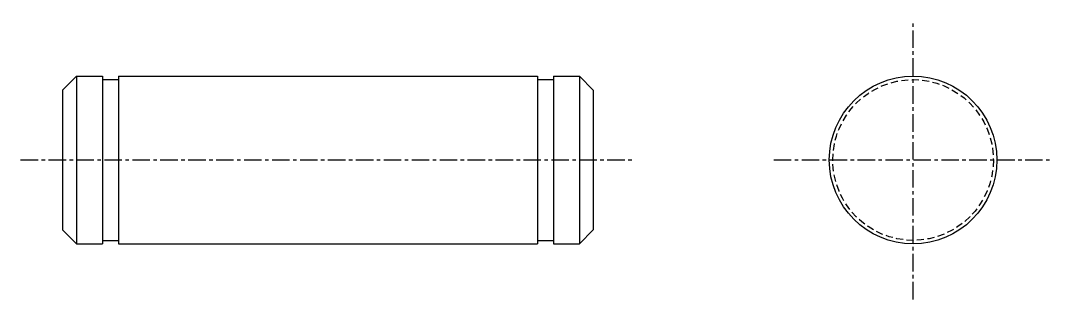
# Model space of a CAD drawing. Extents: x 11 to 227, y 35 to 237.
# Drawn here: x 153.1 to 226.9, y 217.4 to 237.4 of the extents above; entities outside this region: 2.
import ezdxf

# ---------------------------------------------------------------- set-up
doc = ezdxf.new("R2010")
doc.units = 0
doc.linetypes.add('CENTER', pattern=[2, 1.25, -0.25, 0.25, -0.25])
doc.linetypes.add('DASHED', pattern=[0.75, 0.5, -0.25])
doc.layers.get('0').update_dxf_attribs({"linetype": 'CONTINUOUS'})
doc.layers.add('CENTER', color=1, linetype='CENTER')

msp = doc.modelspace()

# ---------------------------------------------------------------- linework, layer by layer
at = {"color": 7, "linetype": 'CONTINUOUS'}
for p, q in [((156.073, 232.41), (157.073, 233.41)), ((157.073, 233.41), (157.073, 221.41)), ((157.073, 233.41), (158.923, 233.41)), ((158.923, 233.41), (158.923, 221.41)), ((160.073, 233.41), (190.073, 233.41)), ((160.073, 233.41), (160.073, 221.41)), ((167.573, 233.41), (167.573, 233.41)), ((175.073, 233.41), (175.073, 233.41)), ((190.073, 233.41), (190.073, 221.41)), ((191.223, 233.41), (191.223, 221.41)), ((191.223, 233.41), (193.073, 233.41)), ((193.073, 233.41), (193.073, 221.41)), ((193.073, 233.41), (194.073, 232.41)), ((158.923, 233.16), (160.073, 233.16)), ((190.073, 233.16), (191.223, 233.16)), ((156.073, 232.41), (156.073, 222.41)), ((194.073, 232.41), (194.073, 222.41)), ((156.073, 222.41), (157.073, 221.41)), ((193.073, 221.41), (194.073, 222.41)), ((158.923, 221.66), (160.073, 221.66)), ((190.073, 221.66), (191.223, 221.66)), ((157.073, 221.41), (158.923, 221.41)), ((160.073, 221.41), (190.073, 221.41)), ((191.223, 221.41), (193.073, 221.41))]:
    msp.add_line(p, q, dxfattribs=at)
msp.add_circle((216.962, 227.41), 6, dxfattribs=at)
at = {"color": 3, "linetype": 'DASHED'}
msp.add_circle((216.962, 227.41), 5.75, dxfattribs=at)
at = {"layer": 'CENTER', "color": 1, "linetype": 'CENTER'}
for p, q in [((216.962, 217.437), (216.962, 237.383)), ((153.073, 227.41), (196.989, 227.41)), ((206.989, 227.41), (226.936, 227.41))]:
    msp.add_line(p, q, dxfattribs=at)

# ---------------------------------------------------------------- texts
at = {"color": 7, "linetype": 'CONTINUOUS'}
for s, p in [('CDG 12-30', (10.332, 65.445)), ('CDG12', (10.332, 35.445))]:
    msp.add_text(s, height=8, dxfattribs=at).set_placement(p)

doc.saveas('drawing.dxf')
